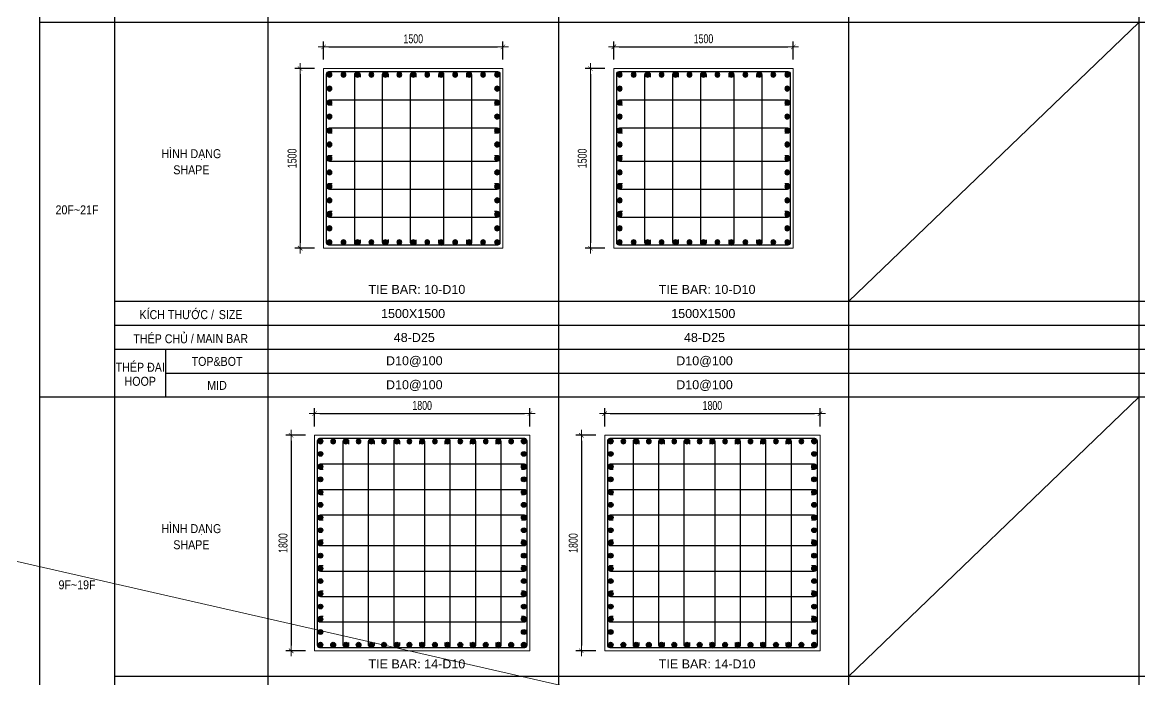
# Model space of a CAD drawing. Header units: millimetres. Extents: x 49323 to 380960, y -6102 to 181761.
# Drawn here: x 356871 to 366211, y 90208 to 95699 of the extents above; entities that cross this region are included whole.
import ezdxf
from ezdxf.enums import TextEntityAlignment as Align

# ---------------------------------------------------------------- set-up
doc = ezdxf.new("R2010")
doc.units = ezdxf.units.MM
doc.linetypes.add('CENTER2', pattern=[1.125, 0.75, -0.125, 0.125, -0.125])
doc.layers.get('Defpoints').update_dxf_attribs({"color": 151, "lineweight": 9})
for name, color, linetype in [('2', 2, 'Continuous'), ('A-ANNO-LEAD', 4, 'Continuous'), ('CEN', 1, 'CENTER2'), ('STL', 3, 'Continuous'), ('TIT1', 3, 'Continuous')]:
    doc.layers.add(name, color=color, linetype=linetype)
for name, color, linetype, lineweight in [('NDC_S_CONTINUOUS', 3, 'Continuous', 20), ('NDC_S_DIM', 1, 'Continuous', 15), ('NDC_S_VN TEXT', 7, 'Continuous', 20)]:
    doc.layers.add(name, color=color, linetype=linetype, lineweight=lineweight)
doc.styles.add('NDC_ARIAL', font='arial.ttf', dxfattribs={"width": 0.85})
doc.styles.add('NDC_DIM', font='', dxfattribs={"width": 0.75})
doc.styles.get('NDC_DIM').set_extended_font_data('Dotum')
doc.dimstyles.new('NDC_dim_30', dxfattribs={"dimscale": 30, "dimtxt": 2.5, "dimasz": 1.5, "dimexe": 1.5, "dimexo": 2.5, "dimgap": 1, "dimtad": 1, "dimdec": 0, "dimzin": 0, "dimdsep": 46, "dimtxsty": 'NDC_DIM', "dimblk": 'DIMMARK', "dimcen": 0.09, "dimdle": 1.2, "dimclrd": 1, "dimclre": 1, "dimclrt": 3, "dimadec": 0, "dimazin": 0, "dimtfac": 1, "dimtdec": 0, "dimtix": 1, "dimtofl": 0, "dimtmove": 0, "dimatfit": 3, "dimfxl": 8, "dimfxlon": 1, "dimtolj": 1, "dimtzin": 0, "dimarcsym": 0})

# ---------------------------------------------------------------- blocks, each defined once
blk = doc.blocks.new('DIMMARK')
at = {"layer": 'NDC_S_DIM', "color": 1}
blk.add_line((-1.5, 0), (1, 0), dxfattribs=at)
at = {"layer": 'NDC_S_DIM', "color": 2, "const_width": 0.1}
blk.add_lwpolyline([(-0.42, -0.42), (0.42, 0.42)], dxfattribs=at)
blk = doc.blocks.new('*D1395')
at = {"layer": 'Defpoints', "color": 0, "ltscale": 40, "transparency": 16777216}
for p in [(361113, 92430.4), (359313, 92248.8), (361113, 92248.8)]:
    blk.add_point(p, dxfattribs=at)
at = {"layer": 'NDC_S_DIM', "color": 1, "lineweight": -2, "ltscale": 40, "transparency": 16777216}
for p, q in [((359313, 92323.8), (359313, 92475.4)), ((361113, 92323.8), (361113, 92475.4)), ((359358, 92430.4), (361068, 92430.4))]:
    blk.add_line(p, q, dxfattribs=at)
at = {"layer": 'NDC_S_DIM', "color": 1, "lineweight": -2, "ltscale": 40, "transparency": 16777216, "xscale": 45, "yscale": 45, "zscale": 45, "rotation": 180}
blk.add_blockref('DIMMARK', (359313, 92430.4), dxfattribs=at)
at = {"layer": 'NDC_S_DIM', "color": 1, "lineweight": -2, "ltscale": 40, "transparency": 16777216, "xscale": 45, "yscale": 45, "zscale": 45}
blk.add_blockref('DIMMARK', (361113, 92430.4), dxfattribs=at)
at = {"layer": 'NDC_S_DIM', "color": 3, "ltscale": 40, "transparency": 16777216, "insert": (360213, 92498), "char_height": 75, "attachment_point": 5, "style": 'NDC_DIM'}
blk.add_mtext('\\A1;1800', dxfattribs=at)
blk = doc.blocks.new('*D1396')
at = {"layer": 'Defpoints', "color": 0, "ltscale": 40, "transparency": 16777216}
for p in [(359313, 92248.8), (359117.6, 90448.8), (359313, 90448.8)]:
    blk.add_point(p, dxfattribs=at)
at = {"layer": 'NDC_S_DIM', "color": 1, "lineweight": -2, "ltscale": 40, "transparency": 16777216}
for p, q in [((359238, 92248.8), (359072.6, 92248.8)), ((359117.6, 92203.8), (359117.6, 90493.8)), ((359238, 90448.8), (359072.6, 90448.8))]:
    blk.add_line(p, q, dxfattribs=at)
at = {"layer": 'NDC_S_DIM', "color": 1, "lineweight": -2, "ltscale": 40, "transparency": 16777216, "xscale": 45, "yscale": 45, "zscale": 45}
for p, rotation in [((359117.6, 92248.8), 90), ((359117.6, 90448.8), 270)]:
    blk.add_blockref('DIMMARK', p, dxfattribs=dict(at, rotation=rotation))
at = {"layer": 'NDC_S_DIM', "color": 3, "ltscale": 40, "transparency": 16777216, "insert": (359050.1, 91348.8), "char_height": 75, "attachment_point": 5, "rotation": 90, "style": 'NDC_DIM'}
blk.add_mtext('\\A1;1800', dxfattribs=at)
blk = doc.blocks.new('8')
at = {"layer": '2'}
blk.add_hatch(color=256, dxfattribs=at).paths.add_polyline_path([(20, 0, 0.386127), (1.9, 19.9), (-1.9, 19.9, 0.386127), (-20, 0, 1)])
blk.add_circle((0, 0), 20, dxfattribs=at)
blk = doc.blocks.new('5')
at = {"layer": 'CEN', "rotation": 180}
blk.add_blockref('8', (0, 0), dxfattribs=at)
blk = doc.blocks.new('*U1389')
at = {"layer": 'STL', "xscale": -1, "rotation": 270}
blk.add_blockref('5', (0, 0), dxfattribs=at)
blk = doc.blocks.new('*U1390')
at = {"layer": 'NDC_S_DIM', "color": 0, "linetype": 'ByBlock', "lineweight": -2, "transparency": 16777216}
for p in [(308694.2, 70751.5), (308800.5, 70751.5), (308906.8, 70751.5), (309013.1, 70751.5), (309119.4, 70751.5), (309225.6, 70751.5), (309331.9, 70751.5), (309438.2, 70751.5), (309544.5, 70751.5), (309650.7, 70751.5), (309757, 70751.5), (309863.3, 70751.5), (309969.6, 70751.5), (310075.9, 70751.5), (310182.1, 70751.5), (310288.4, 70751.5), (310394.7, 70751.5)]:
    blk.add_blockref('*U1389', p, dxfattribs=at)
blk = doc.blocks.new('*U1391')
at = {"layer": 'STL', "xscale": -1, "rotation": 270}
blk.add_blockref('5', (0, 0), dxfattribs=at)
blk = doc.blocks.new('*U1392')
at = {"layer": 'NDC_S_DIM', "color": 0, "linetype": 'ByBlock', "lineweight": -2, "transparency": 16777216}
for p in [(308694.2, 70751.5), (308800.5, 70751.5), (308906.8, 70751.5), (309013.1, 70751.5), (309119.4, 70751.5), (309225.6, 70751.5), (309331.9, 70751.5), (309438.2, 70751.5), (309544.5, 70751.5), (309650.7, 70751.5), (309757, 70751.5), (309863.3, 70751.5), (309969.6, 70751.5), (310075.9, 70751.5), (310182.1, 70751.5), (310288.4, 70751.5), (310394.7, 70751.5)]:
    blk.add_blockref('*U1391', p, dxfattribs=at)
blk = doc.blocks.new('*U1393')
at = {"layer": 'STL', "xscale": -1, "rotation": 270}
blk.add_blockref('5', (0, 0), dxfattribs=at)
blk = doc.blocks.new('*U1394')
at = {"layer": 'NDC_S_DIM', "color": 0, "linetype": 'ByBlock', "lineweight": -2, "transparency": 16777216}
for p in [(308694.2, 70751.5), (308800.5, 70751.5), (308906.8, 70751.5), (309013.1, 70751.5), (309119.4, 70751.5), (309225.6, 70751.5), (309331.9, 70751.5), (309438.2, 70751.5), (309544.5, 70751.5), (309650.7, 70751.5), (309757, 70751.5), (309863.3, 70751.5), (309969.6, 70751.5), (310075.9, 70751.5), (310182.1, 70751.5), (310288.4, 70751.5), (310394.7, 70751.5)]:
    blk.add_blockref('*U1393', p, dxfattribs=at)
blk = doc.blocks.new('*U1387')
at = {"layer": 'STL', "xscale": -1, "rotation": 270}
blk.add_blockref('5', (0, 0), dxfattribs=at)
blk = doc.blocks.new('*U1388')
at = {"layer": 'NDC_S_DIM', "color": 0, "linetype": 'ByBlock', "lineweight": -2, "transparency": 16777216}
for p in [(308694.2, 70751.5), (308800.5, 70751.5), (308906.8, 70751.5), (309013.1, 70751.5), (309119.4, 70751.5), (309225.6, 70751.5), (309331.9, 70751.5), (309438.2, 70751.5), (309544.5, 70751.5), (309650.7, 70751.5), (309757, 70751.5), (309863.3, 70751.5), (309969.6, 70751.5), (310075.9, 70751.5), (310182.1, 70751.5), (310288.4, 70751.5), (310394.7, 70751.5)]:
    blk.add_blockref('*U1387', p, dxfattribs=at)
blk = doc.blocks.new('*D1405')
at = {"layer": 'Defpoints', "color": 0, "ltscale": 40, "transparency": 16777216}
for p in [(360888.6, 95494.2), (359388.6, 95312.6), (360888.6, 95312.6)]:
    blk.add_point(p, dxfattribs=at)
at = {"layer": 'NDC_S_DIM', "color": 1, "lineweight": -2, "ltscale": 40, "transparency": 16777216}
for p, q in [((359388.6, 95387.6), (359388.6, 95539.2)), ((359433.6, 95494.2), (360843.6, 95494.2)), ((360888.6, 95387.6), (360888.6, 95539.2))]:
    blk.add_line(p, q, dxfattribs=at)
at = {"layer": 'NDC_S_DIM', "color": 1, "lineweight": -2, "ltscale": 40, "transparency": 16777216, "xscale": 45, "yscale": 45, "zscale": 45, "rotation": 180}
blk.add_blockref('DIMMARK', (359388.6, 95494.2), dxfattribs=at)
at = {"layer": 'NDC_S_DIM', "color": 1, "lineweight": -2, "ltscale": 40, "transparency": 16777216, "xscale": 45, "yscale": 45, "zscale": 45}
blk.add_blockref('DIMMARK', (360888.6, 95494.2), dxfattribs=at)
at = {"layer": 'NDC_S_DIM', "color": 3, "ltscale": 40, "transparency": 16777216, "insert": (360138.6, 95561.8), "char_height": 75, "attachment_point": 5, "style": 'NDC_DIM'}
blk.add_mtext('\\A1;1500', dxfattribs=at)
blk = doc.blocks.new('*D1406')
at = {"layer": 'Defpoints', "color": 0, "ltscale": 40, "transparency": 16777216}
for p in [(359388.6, 95312.6), (359193.2, 93812.6), (359388.6, 93812.6)]:
    blk.add_point(p, dxfattribs=at)
at = {"layer": 'NDC_S_DIM', "color": 1, "lineweight": -2, "ltscale": 40, "transparency": 16777216}
for p, q in [((359313.6, 95312.6), (359148.2, 95312.6)), ((359193.2, 95267.6), (359193.2, 93857.6)), ((359313.6, 93812.6), (359148.2, 93812.6))]:
    blk.add_line(p, q, dxfattribs=at)
at = {"layer": 'NDC_S_DIM', "color": 1, "lineweight": -2, "ltscale": 40, "transparency": 16777216, "xscale": 45, "yscale": 45, "zscale": 45}
for p, rotation in [((359193.2, 95312.6), 90), ((359193.2, 93812.6), 270)]:
    blk.add_blockref('DIMMARK', p, dxfattribs=dict(at, rotation=rotation))
at = {"layer": 'NDC_S_DIM', "color": 3, "ltscale": 40, "transparency": 16777216, "insert": (359125.7, 94562.6), "char_height": 75, "attachment_point": 5, "rotation": 90, "style": 'NDC_DIM'}
blk.add_mtext('\\A1;1500', dxfattribs=at)
blk = doc.blocks.new('*U1399')
at = {"layer": 'STL', "xscale": -1, "rotation": 270}
blk.add_blockref('5', (0, 0), dxfattribs=at)
blk = doc.blocks.new('*U1400')
at = {"layer": 'NDC_S_DIM', "color": 0, "linetype": 'ByBlock', "lineweight": -2, "transparency": 16777216}
for p in [(306243.8, 76813.8), (306360.5, 76813.8), (306477.2, 76813.8), (306593.9, 76813.8), (306710.6, 76813.8), (306827.3, 76813.8), (306944, 76813.8), (307060.7, 76813.8), (307177.4, 76813.8), (307294.1, 76813.8), (307410.8, 76813.8), (307527.5, 76813.8), (307644.2, 76813.8)]:
    blk.add_blockref('*U1399', p, dxfattribs=at)
blk = doc.blocks.new('*U1401')
at = {"layer": 'STL', "xscale": -1, "rotation": 270}
blk.add_blockref('5', (0, 0), dxfattribs=at)
blk = doc.blocks.new('*U1402')
at = {"layer": 'NDC_S_DIM', "color": 0, "linetype": 'ByBlock', "lineweight": -2, "transparency": 16777216}
for p in [(306243.8, 76813.8), (306360.5, 76813.8), (306477.2, 76813.8), (306593.9, 76813.8), (306710.6, 76813.8), (306827.3, 76813.8), (306944, 76813.8), (307060.7, 76813.8), (307177.4, 76813.8), (307294.1, 76813.8), (307410.8, 76813.8), (307527.5, 76813.8), (307644.2, 76813.8)]:
    blk.add_blockref('*U1401', p, dxfattribs=at)
blk = doc.blocks.new('*U1403')
at = {"layer": 'STL', "xscale": -1, "rotation": 270}
blk.add_blockref('5', (0, 0), dxfattribs=at)
blk = doc.blocks.new('*U1404')
at = {"layer": 'NDC_S_DIM', "color": 0, "linetype": 'ByBlock', "lineweight": -2, "transparency": 16777216}
for p in [(306243.8, 76813.8), (306360.5, 76813.8), (306477.2, 76813.8), (306593.9, 76813.8), (306710.6, 76813.8), (306827.3, 76813.8), (306944, 76813.8), (307060.7, 76813.8), (307177.4, 76813.8), (307294.1, 76813.8), (307410.8, 76813.8), (307527.5, 76813.8), (307644.2, 76813.8)]:
    blk.add_blockref('*U1403', p, dxfattribs=at)
blk = doc.blocks.new('*U1397')
at = {"layer": 'STL', "xscale": -1, "rotation": 270}
blk.add_blockref('5', (0, 0), dxfattribs=at)
blk = doc.blocks.new('*U1398')
at = {"layer": 'NDC_S_DIM', "color": 0, "linetype": 'ByBlock', "lineweight": -2, "transparency": 16777216}
for p in [(306243.8, 76813.8), (306360.5, 76813.8), (306477.2, 76813.8), (306593.9, 76813.8), (306710.6, 76813.8), (306827.3, 76813.8), (306944, 76813.8), (307060.7, 76813.8), (307177.4, 76813.8), (307294.1, 76813.8), (307410.8, 76813.8), (307527.5, 76813.8), (307644.2, 76813.8)]:
    blk.add_blockref('*U1397', p, dxfattribs=at)
blk = doc.blocks.new('*D1473')
at = {"layer": 'Defpoints', "color": 0, "ltscale": 40, "transparency": 16777216}
for p in [(363539.1, 92430.4), (361739.1, 92248.8), (363539.1, 92248.8)]:
    blk.add_point(p, dxfattribs=at)
at = {"layer": 'NDC_S_DIM', "color": 1, "lineweight": -2, "ltscale": 40, "transparency": 16777216}
for p, q in [((361739.1, 92323.8), (361739.1, 92475.4)), ((363539.1, 92323.8), (363539.1, 92475.4)), ((361784.1, 92430.4), (363494.1, 92430.4))]:
    blk.add_line(p, q, dxfattribs=at)
at = {"layer": 'NDC_S_DIM', "color": 1, "lineweight": -2, "ltscale": 40, "transparency": 16777216, "xscale": 45, "yscale": 45, "zscale": 45, "rotation": 180}
blk.add_blockref('DIMMARK', (361739.1, 92430.4), dxfattribs=at)
at = {"layer": 'NDC_S_DIM', "color": 1, "lineweight": -2, "ltscale": 40, "transparency": 16777216, "xscale": 45, "yscale": 45, "zscale": 45}
blk.add_blockref('DIMMARK', (363539.1, 92430.4), dxfattribs=at)
at = {"layer": 'NDC_S_DIM', "color": 3, "ltscale": 40, "transparency": 16777216, "insert": (362639.1, 92498), "char_height": 75, "attachment_point": 5, "style": 'NDC_DIM'}
blk.add_mtext('\\A1;1800', dxfattribs=at)
blk = doc.blocks.new('*D1474')
at = {"layer": 'Defpoints', "color": 0, "ltscale": 40, "transparency": 16777216}
for p in [(361739.1, 92248.8), (361543.7, 90448.8), (361739.1, 90448.8)]:
    blk.add_point(p, dxfattribs=at)
at = {"layer": 'NDC_S_DIM', "color": 1, "lineweight": -2, "ltscale": 40, "transparency": 16777216}
for p, q in [((361664.1, 92248.8), (361498.7, 92248.8)), ((361543.7, 92203.8), (361543.7, 90493.8)), ((361664.1, 90448.8), (361498.7, 90448.8))]:
    blk.add_line(p, q, dxfattribs=at)
at = {"layer": 'NDC_S_DIM', "color": 1, "lineweight": -2, "ltscale": 40, "transparency": 16777216, "xscale": 45, "yscale": 45, "zscale": 45}
for p, rotation in [((361543.7, 92248.8), 90), ((361543.7, 90448.8), 270)]:
    blk.add_blockref('DIMMARK', p, dxfattribs=dict(at, rotation=rotation))
at = {"layer": 'NDC_S_DIM', "color": 3, "ltscale": 40, "transparency": 16777216, "insert": (361476.2, 91348.8), "char_height": 75, "attachment_point": 5, "rotation": 90, "style": 'NDC_DIM'}
blk.add_mtext('\\A1;1800', dxfattribs=at)
blk = doc.blocks.new('*U1461')
at = {"layer": 'STL', "xscale": -1, "rotation": 270}
blk.add_blockref('5', (0, 0), dxfattribs=at)
blk = doc.blocks.new('*U1462')
at = {"layer": 'NDC_S_DIM', "color": 0, "linetype": 'ByBlock', "lineweight": -2, "transparency": 16777216}
for p in [(308694.2, 70751.5), (308800.5, 70751.5), (308906.8, 70751.5), (309013.1, 70751.5), (309119.4, 70751.5), (309225.6, 70751.5), (309331.9, 70751.5), (309438.2, 70751.5), (309544.5, 70751.5), (309650.7, 70751.5), (309757, 70751.5), (309863.3, 70751.5), (309969.6, 70751.5), (310075.9, 70751.5), (310182.1, 70751.5), (310288.4, 70751.5), (310394.7, 70751.5)]:
    blk.add_blockref('*U1461', p, dxfattribs=at)
blk = doc.blocks.new('*U1463')
at = {"layer": 'STL', "xscale": -1, "rotation": 270}
blk.add_blockref('5', (0, 0), dxfattribs=at)
blk = doc.blocks.new('*U1464')
at = {"layer": 'NDC_S_DIM', "color": 0, "linetype": 'ByBlock', "lineweight": -2, "transparency": 16777216}
for p in [(308694.2, 70751.5), (308800.5, 70751.5), (308906.8, 70751.5), (309013.1, 70751.5), (309119.4, 70751.5), (309225.6, 70751.5), (309331.9, 70751.5), (309438.2, 70751.5), (309544.5, 70751.5), (309650.7, 70751.5), (309757, 70751.5), (309863.3, 70751.5), (309969.6, 70751.5), (310075.9, 70751.5), (310182.1, 70751.5), (310288.4, 70751.5), (310394.7, 70751.5)]:
    blk.add_blockref('*U1463', p, dxfattribs=at)
blk = doc.blocks.new('*U1427')
at = {"layer": 'STL', "xscale": -1, "rotation": 270}
blk.add_blockref('5', (0, 0), dxfattribs=at)
blk = doc.blocks.new('*U1428')
at = {"layer": 'NDC_S_DIM', "color": 0, "linetype": 'ByBlock', "lineweight": -2, "transparency": 16777216}
for p in [(308694.2, 70751.5), (308800.5, 70751.5), (308906.8, 70751.5), (309013.1, 70751.5), (309119.4, 70751.5), (309225.6, 70751.5), (309331.9, 70751.5), (309438.2, 70751.5), (309544.5, 70751.5), (309650.7, 70751.5), (309757, 70751.5), (309863.3, 70751.5), (309969.6, 70751.5), (310075.9, 70751.5), (310182.1, 70751.5), (310288.4, 70751.5), (310394.7, 70751.5)]:
    blk.add_blockref('*U1427', p, dxfattribs=at)
blk = doc.blocks.new('*U1459')
at = {"layer": 'STL', "xscale": -1, "rotation": 270}
blk.add_blockref('5', (0, 0), dxfattribs=at)
blk = doc.blocks.new('*U1460')
at = {"layer": 'NDC_S_DIM', "color": 0, "linetype": 'ByBlock', "lineweight": -2, "transparency": 16777216}
for p in [(308694.2, 70751.5), (308800.5, 70751.5), (308906.8, 70751.5), (309013.1, 70751.5), (309119.4, 70751.5), (309225.6, 70751.5), (309331.9, 70751.5), (309438.2, 70751.5), (309544.5, 70751.5), (309650.7, 70751.5), (309757, 70751.5), (309863.3, 70751.5), (309969.6, 70751.5), (310075.9, 70751.5), (310182.1, 70751.5), (310288.4, 70751.5), (310394.7, 70751.5)]:
    blk.add_blockref('*U1459', p, dxfattribs=at)
blk = doc.blocks.new('*D1467')
at = {"layer": 'Defpoints', "color": 0, "ltscale": 40, "transparency": 16777216}
for p in [(363314.7, 95494.2), (361814.7, 95312.6), (363314.7, 95312.6)]:
    blk.add_point(p, dxfattribs=at)
at = {"layer": 'NDC_S_DIM', "color": 1, "lineweight": -2, "ltscale": 40, "transparency": 16777216}
for p, q in [((361814.7, 95387.6), (361814.7, 95539.2)), ((361859.7, 95494.2), (363269.7, 95494.2)), ((363314.7, 95387.6), (363314.7, 95539.2))]:
    blk.add_line(p, q, dxfattribs=at)
at = {"layer": 'NDC_S_DIM', "color": 1, "lineweight": -2, "ltscale": 40, "transparency": 16777216, "xscale": 45, "yscale": 45, "zscale": 45, "rotation": 180}
blk.add_blockref('DIMMARK', (361814.7, 95494.2), dxfattribs=at)
at = {"layer": 'NDC_S_DIM', "color": 1, "lineweight": -2, "ltscale": 40, "transparency": 16777216, "xscale": 45, "yscale": 45, "zscale": 45}
blk.add_blockref('DIMMARK', (363314.7, 95494.2), dxfattribs=at)
at = {"layer": 'NDC_S_DIM', "color": 3, "ltscale": 40, "transparency": 16777216, "insert": (362564.7, 95561.8), "char_height": 75, "attachment_point": 5, "style": 'NDC_DIM'}
blk.add_mtext('\\A1;1500', dxfattribs=at)
blk = doc.blocks.new('*D1468')
at = {"layer": 'Defpoints', "color": 0, "ltscale": 40, "transparency": 16777216}
for p in [(361814.7, 95312.6), (361619.3, 93812.6), (361814.7, 93812.6)]:
    blk.add_point(p, dxfattribs=at)
at = {"layer": 'NDC_S_DIM', "color": 1, "lineweight": -2, "ltscale": 40, "transparency": 16777216}
for p, q in [((361739.7, 95312.6), (361574.3, 95312.6)), ((361619.3, 95267.6), (361619.3, 93857.6)), ((361739.7, 93812.6), (361574.3, 93812.6))]:
    blk.add_line(p, q, dxfattribs=at)
at = {"layer": 'NDC_S_DIM', "color": 1, "lineweight": -2, "ltscale": 40, "transparency": 16777216, "xscale": 45, "yscale": 45, "zscale": 45}
for p, rotation in [((361619.3, 95312.6), 90), ((361619.3, 93812.6), 270)]:
    blk.add_blockref('DIMMARK', p, dxfattribs=dict(at, rotation=rotation))
at = {"layer": 'NDC_S_DIM', "color": 3, "ltscale": 40, "transparency": 16777216, "insert": (361551.8, 94562.6), "char_height": 75, "attachment_point": 5, "rotation": 90, "style": 'NDC_DIM'}
blk.add_mtext('\\A1;1500', dxfattribs=at)
blk = doc.blocks.new('*U1447')
at = {"layer": 'STL', "xscale": -1, "rotation": 270}
blk.add_blockref('5', (0, 0), dxfattribs=at)
blk = doc.blocks.new('*U1448')
at = {"layer": 'NDC_S_DIM', "color": 0, "linetype": 'ByBlock', "lineweight": -2, "transparency": 16777216}
for p in [(306243.8, 76813.8), (306360.5, 76813.8), (306477.2, 76813.8), (306593.9, 76813.8), (306710.6, 76813.8), (306827.3, 76813.8), (306944, 76813.8), (307060.7, 76813.8), (307177.4, 76813.8), (307294.1, 76813.8), (307410.8, 76813.8), (307527.5, 76813.8), (307644.2, 76813.8)]:
    blk.add_blockref('*U1447', p, dxfattribs=at)
blk = doc.blocks.new('*U1449')
at = {"layer": 'STL', "xscale": -1, "rotation": 270}
blk.add_blockref('5', (0, 0), dxfattribs=at)
blk = doc.blocks.new('*U1450')
at = {"layer": 'NDC_S_DIM', "color": 0, "linetype": 'ByBlock', "lineweight": -2, "transparency": 16777216}
for p in [(306243.8, 76813.8), (306360.5, 76813.8), (306477.2, 76813.8), (306593.9, 76813.8), (306710.6, 76813.8), (306827.3, 76813.8), (306944, 76813.8), (307060.7, 76813.8), (307177.4, 76813.8), (307294.1, 76813.8), (307410.8, 76813.8), (307527.5, 76813.8), (307644.2, 76813.8)]:
    blk.add_blockref('*U1449', p, dxfattribs=at)
blk = doc.blocks.new('*U1451')
at = {"layer": 'STL', "xscale": -1, "rotation": 270}
blk.add_blockref('5', (0, 0), dxfattribs=at)
blk = doc.blocks.new('*U1452')
at = {"layer": 'NDC_S_DIM', "color": 0, "linetype": 'ByBlock', "lineweight": -2, "transparency": 16777216}
for p in [(306243.8, 76813.8), (306360.5, 76813.8), (306477.2, 76813.8), (306593.9, 76813.8), (306710.6, 76813.8), (306827.3, 76813.8), (306944, 76813.8), (307060.7, 76813.8), (307177.4, 76813.8), (307294.1, 76813.8), (307410.8, 76813.8), (307527.5, 76813.8), (307644.2, 76813.8)]:
    blk.add_blockref('*U1451', p, dxfattribs=at)
blk = doc.blocks.new('*U1445')
at = {"layer": 'STL', "xscale": -1, "rotation": 270}
blk.add_blockref('5', (0, 0), dxfattribs=at)
blk = doc.blocks.new('*U1446')
at = {"layer": 'NDC_S_DIM', "color": 0, "linetype": 'ByBlock', "lineweight": -2, "transparency": 16777216}
for p in [(306243.8, 76813.8), (306360.5, 76813.8), (306477.2, 76813.8), (306593.9, 76813.8), (306710.6, 76813.8), (306827.3, 76813.8), (306944, 76813.8), (307060.7, 76813.8), (307177.4, 76813.8), (307294.1, 76813.8), (307410.8, 76813.8), (307527.5, 76813.8), (307644.2, 76813.8)]:
    blk.add_blockref('*U1445', p, dxfattribs=at)

msp = doc.modelspace()

# ---------------------------------------------------------------- linework, layer by layer
at = {"layer": '2', "lineweight": -2, "ltscale": 1000}
for points in [[(360863.6, 95267.6), (360863.6, 93857.6, -0.414214), (360843.6, 93837.6), (359433.6, 93837.6, -0.414214), (359413.6, 93857.6), (359413.6, 95267.6, -0.414214), (359433.6, 95287.6), (360843.6, 95287.6, -0.414214)], [(363289.7, 95267.6), (363289.7, 93857.6, -0.414214), (363269.7, 93837.6), (361859.7, 93837.6, -0.414214), (361839.7, 93857.6), (361839.7, 95267.6, -0.414214), (361859.7, 95287.6), (363269.7, 95287.6, -0.414214)], [(361088, 92203.8), (361088, 90493.8, -0.414214), (361068, 90473.8), (359358, 90473.8, -0.414214), (359338, 90493.8), (359338, 92203.8, -0.414214), (359358, 92223.8), (361068, 92223.8, -0.414214)], [(363514.1, 92203.8), (363514.1, 90493.8, -0.414214), (363494.1, 90473.8), (361784.1, 90473.8, -0.414214), (361764.1, 90493.8), (361764.1, 92203.8, -0.414214), (361784.1, 92223.8), (363494.1, 92223.8, -0.414214)]]:
    msp.add_lwpolyline(points, format="xyb", close=True, dxfattribs=at)
at = {"layer": '2'}
for points in [[(359694.3, 93882.3), (359694.3, 93860.1, -1), (359649.3, 93860.1), (359649.3, 95262.1, -1), (359694.3, 95262.1), (359694.3, 95240)], [(359927.7, 93883.8), (359927.7, 93861.6, -1), (359882.7, 93861.6), (359882.7, 95263.6, -1), (359927.7, 95263.6), (359927.7, 95241.5)], [(360161.1, 93882.3), (360161.1, 93860.1, -1), (360116.1, 93860.1), (360116.1, 95262.1, -1), (360161.1, 95262.1), (360161.1, 95240)], [(360349.5, 93882.3), (360349.5, 93860.1, 1), (360394.5, 93860.1), (360394.5, 95262.1, 1), (360349.5, 95262.1), (360349.5, 95240)], [(360582.9, 93882.3), (360582.9, 93860.1, 1), (360627.9, 93860.1), (360627.9, 95262.1, 1), (360582.9, 95262.1), (360582.9, 95240)], [(362120.4, 93882.3), (362120.4, 93860.1, -1), (362075.4, 93860.1), (362075.4, 95262.1, -1), (362120.4, 95262.1), (362120.4, 95240)], [(362353.8, 93883.8), (362353.8, 93861.6, -1), (362308.8, 93861.6), (362308.8, 95263.6, -1), (362353.8, 95263.6), (362353.8, 95241.5)], [(362587.2, 93882.3), (362587.2, 93860.1, -1), (362542.2, 93860.1), (362542.2, 95262.1, -1), (362587.2, 95262.1), (362587.2, 95240)], [(362775.6, 93882.3), (362775.6, 93860.1, 1), (362820.6, 93860.1), (362820.6, 95262.1, 1), (362775.6, 95262.1), (362775.6, 95240)], [(363009, 93882.3), (363009, 93860.1, 1), (363054, 93860.1), (363054, 95262.1, 1), (363009, 95262.1), (363009, 95240)], [(359460.5, 95006.2), (359438.4, 95006.2, -1), (359438.4, 95051.2), (360840.4, 95051.2, -1), (360840.4, 95006.2), (360818.3, 95006.2)], [(361886.6, 95006.2), (361864.5, 95006.2, -1), (361864.5, 95051.2), (363266.5, 95051.2, -1), (363266.5, 95006.2), (363244.4, 95006.2)], [(359460.5, 94772.8), (359438.4, 94772.8, -1), (359438.4, 94817.8), (360840.4, 94817.8, -1), (360840.4, 94772.8), (360818.3, 94772.8)], [(361886.6, 94772.8), (361864.5, 94772.8, -1), (361864.5, 94817.8), (363266.5, 94817.8, -1), (363266.5, 94772.8), (363244.4, 94772.8)], [(359460.5, 94584.4), (359438.4, 94584.4, 1), (359438.4, 94539.4), (360840.4, 94539.4, 1), (360840.4, 94584.4), (360818.3, 94584.4)], [(361886.6, 94584.4), (361864.5, 94584.4, 1), (361864.5, 94539.4), (363266.5, 94539.4, 1), (363266.5, 94584.4), (363244.4, 94584.4)], [(359460.5, 94351), (359438.4, 94351, 1), (359438.4, 94306), (360840.4, 94306, 1), (360840.4, 94351), (360818.3, 94351)], [(361886.6, 94351), (361864.5, 94351, 1), (361864.5, 94306), (363266.5, 94306, 1), (363266.5, 94351), (363244.4, 94351)], [(359460.5, 94117.6), (359438.4, 94117.6, 1), (359438.4, 94072.6), (360840.4, 94072.6, 1), (360840.4, 94117.6), (360818.3, 94117.6)], [(361886.6, 94117.6), (361864.5, 94117.6, 1), (361864.5, 94072.6), (363266.5, 94072.6, 1), (363266.5, 94117.6), (363244.4, 94117.6)], [(359597.8, 90518.5), (359597.8, 90496.3, -1), (359552.8, 90496.3), (359552.8, 92198.3, -1), (359597.8, 92198.3), (359597.8, 92176.2)], [(359810.4, 90518.5), (359810.4, 90496.3, -1), (359765.4, 90496.3), (359765.4, 92198.3, -1), (359810.4, 92198.3), (359810.4, 92176.2)], [(360022.9, 90518.5), (360022.9, 90496.3, -1), (359977.9, 90496.3), (359977.9, 92198.3, -1), (360022.9, 92198.3), (360022.9, 92176.2)], [(360190.5, 90518.5), (360190.5, 90496.3, 1), (360235.5, 90496.3), (360235.5, 92198.3, 1), (360190.5, 92198.3), (360190.5, 92176.2)], [(360403, 90518.5), (360403, 90496.3, 1), (360448.1, 90496.3), (360448.1, 92198.3, 1), (360403, 92198.3), (360403, 92176.2)], [(360615.6, 90518.5), (360615.6, 90496.3, 1), (360660.6, 90496.3), (360660.6, 92198.3, 1), (360615.6, 92198.3), (360615.6, 92176.2)], [(360828.1, 90518.5), (360828.1, 90496.3, 1), (360873.2, 90496.3), (360873.2, 92198.3, 1), (360828.1, 92198.3), (360828.1, 92176.2)], [(362023.9, 90518.5), (362023.9, 90496.3, -1), (361978.9, 90496.3), (361978.9, 92198.3, -1), (362023.9, 92198.3), (362023.9, 92176.2)], [(362236.5, 90518.5), (362236.5, 90496.3, -1), (362191.5, 90496.3), (362191.5, 92198.3, -1), (362236.5, 92198.3), (362236.5, 92176.2)], [(362449, 90518.5), (362449, 90496.3, -1), (362404, 90496.3), (362404, 92198.3, -1), (362449, 92198.3), (362449, 92176.2)], [(362616.6, 90518.5), (362616.6, 90496.3, 1), (362661.6, 90496.3), (362661.6, 92198.3, 1), (362616.6, 92198.3), (362616.6, 92176.2)], [(362829.1, 90518.5), (362829.1, 90496.3, 1), (362874.1, 90496.3), (362874.1, 92198.3, 1), (362829.1, 92198.3), (362829.1, 92176.2)], [(363041.7, 90518.5), (363041.7, 90496.3, 1), (363086.7, 90496.3), (363086.7, 92198.3, 1), (363041.7, 92198.3), (363041.7, 92176.2)], [(363254.2, 90518.5), (363254.2, 90496.3, 1), (363299.3, 90496.3), (363299.3, 92198.3, 1), (363254.2, 92198.3), (363254.2, 92176.2)], [(359384.9, 91964.7), (359362.8, 91964.7, -1), (359362.8, 92009.7), (361064.8, 92009.7, -1), (361064.8, 91964.7), (361042.7, 91964.7)], [(361811, 91964.7), (361788.8, 91964.7, -1), (361788.8, 92009.7), (363490.9, 92009.7, -1), (363490.9, 91964.7), (363468.8, 91964.7)], [(359384.9, 91752.2), (359362.8, 91752.2, -1), (359362.8, 91797.2), (361064.8, 91797.2, -1), (361064.8, 91752.2), (361042.7, 91752.2)], [(361811, 91752.2), (361788.8, 91752.2, -1), (361788.8, 91797.2), (363490.9, 91797.2, -1), (363490.9, 91752.2), (363468.8, 91752.2)], [(359384.9, 91539.6), (359362.8, 91539.6, -1), (359362.8, 91584.6), (361064.8, 91584.6, -1), (361064.8, 91539.6), (361042.7, 91539.6)], [(361811, 91539.6), (361788.8, 91539.6, -1), (361788.8, 91584.6), (363490.9, 91584.6, -1), (363490.9, 91539.6), (363468.8, 91539.6)], [(359384.9, 91372.1), (359362.8, 91372.1, 1), (359362.8, 91327), (361064.8, 91327, 1), (361064.8, 91372.1), (361042.7, 91372.1)], [(361811, 91372.1), (361788.8, 91372.1, 1), (361788.8, 91327), (363490.9, 91327, 1), (363490.9, 91372.1), (363468.8, 91372.1)], [(359384.9, 91159.5), (359362.8, 91159.5, 1), (359362.8, 91114.5), (361064.8, 91114.5, 1), (361064.8, 91159.5), (361042.7, 91159.5)], [(361811, 91159.5), (361788.8, 91159.5, 1), (361788.8, 91114.5), (363490.9, 91114.5, 1), (363490.9, 91159.5), (363468.8, 91159.5)], [(359384.9, 90946.9), (359362.8, 90946.9, 1), (359362.8, 90901.9), (361064.8, 90901.9, 1), (361064.8, 90946.9), (361042.7, 90946.9)], [(361811, 90946.9), (361788.8, 90946.9, 1), (361788.8, 90901.9), (363490.9, 90901.9, 1), (363490.9, 90946.9), (363468.8, 90946.9)], [(359384.9, 90734.4), (359362.8, 90734.4, 1), (359362.8, 90689.4), (361064.8, 90689.4, 1), (361064.8, 90734.4), (361042.7, 90734.4)], [(361811, 90734.4), (361788.8, 90734.4, 1), (361788.8, 90689.4), (363490.9, 90689.4, 1), (363490.9, 90734.4), (363468.8, 90734.4)]]:
    msp.add_lwpolyline(points, format="xyb", dxfattribs=at)
at = {"layer": 'A-ANNO-LEAD'}
msp.add_lwpolyline([(357013.7, 86304.5), (378348.7, 86291.4), (378348.7, 102911.4), (357013.7, 102924.5)], close=True, dxfattribs=at)
at = {"layer": 'Defpoints', "ltscale": 40}
msp.add_line((302635, 103524.5), (380959.6, 85704.5), dxfattribs=at)
at = {"layer": 'NDC_S_CONTINUOUS', "ltscale": 70}
for points in [[(360888.6, 95312.6), (360888.6, 93812.6), (359388.6, 93812.6), (359388.6, 95312.6), (360888.6, 95312.6)], [(363314.7, 95312.6), (363314.7, 93812.6), (361814.7, 93812.6), (361814.7, 95312.6), (363314.7, 95312.6)], [(361113, 92248.8), (361113, 90448.8), (359313, 90448.8), (359313, 92248.8), (361113, 92248.8)], [(363539.1, 92248.8), (363539.1, 90448.8), (361739.1, 90448.8), (361739.1, 92248.8), (363539.1, 92248.8)]]:
    msp.add_lwpolyline(points, dxfattribs=at)
at = {"layer": 'TIT1'}
for p, q in [((357641.6, 102204.5), (357641.6, 86304.5)), ((358925.5, 86304.5), (358925.6, 102204.5)), ((361351.6, 102204.5), (361351.6, 86304.5)), ((363777.7, 102204.5), (363777.7, 86304.5)), ((366203.8, 102204.5), (366203.8, 86304.5)), ((378348.7, 95699.1), (357013.7, 95699.1)), ((378348.7, 92566.4), (357013.7, 92566.4))]:
    msp.add_line(p, q, dxfattribs=at)
at = {"layer": 'TIT1', "color": 8}
for p, q in [((378348.7, 93366.4), (357641.6, 93366.4)), ((378348.7, 93166.4), (357641.6, 93166.4)), ((378348.7, 92966.4), (357641.6, 92966.4)), ((358070.8, 92566.4), (358070.8, 92966.4)), ((378348.7, 92766.4), (358070.8, 92766.4)), ((378348.7, 90233.7), (357641.6, 90233.7))]:
    msp.add_line(p, q, dxfattribs=at)
for points in [[(366203.8, 95699.1), (363777.7, 93366.4)], [(366203.8, 92566.4), (363777.7, 90233.7)]]:
    msp.add_lwpolyline(points, dxfattribs=at)

# ---------------------------------------------------------------- block references
at = {"layer": 'NDC_S_DIM'}
for name, p in [('*U1400', (53194.6, 18448.3)), ('*U1448', (55620.7, 18448.3)), ('*U1402', (53194.6, 17047.9)), ('*U1450', (55620.7, 17047.9)), ('*U1390', (50668.5, 21446.8)), ('*U1462', (53094.6, 21446.8))]:
    msp.add_blockref(name, p, dxfattribs=at)
at = {"layer": 'NDC_S_DIM', "rotation": 90}
for name, p in [('*U1404', (436252.2, -212382.1)), ('*U1398', (437652.6, -212382.1)), ('*U1452', (438678.3, -212382.1)), ('*U1446', (440078.7, -212382.1))]:
    msp.add_blockref(name, p, dxfattribs=at)
at = {"layer": 'NDC_S_DIM', "xscale": -1}
for name, p, rotation in [('*U1394', (288611.2, -218194.9), 270), ('*U1388', (290311.7, -218194.9), 270), ('*U1428', (291037.3, -218194.9), 270), ('*U1460', (292737.8, -218194.9), 270), ('*U1392', (50668.5, 161250.9), 180), ('*U1464', (53094.6, 161250.9), 180)]:
    msp.add_blockref(name, p, dxfattribs=dict(at, rotation=rotation))

# ---------------------------------------------------------------- texts
at = {"layer": 'NDC_S_VN TEXT', "style": 'NDC_ARIAL', "width": 0.85}
for s, p in [('HÌNH DẠNG', (358283.6, 94603.5)), ('KÍCH THƯỚC /', (358161.2, 93266.4)), ('THÉP CHỦ /', (358051.1, 93066.4)), ('THÉP ĐAI', (357856.3, 92827.5)), ('HÌNH DẠNG', (358283.6, 91470.8))]:
    msp.add_text(s, height=75, dxfattribs=at).set_placement(p, align=Align.MIDDLE)
at = {"layer": 'TIT1', "style": 'NDC_ARIAL', "width": 0.85}
for s, p in [('SHAPE', (358283.6, 94467.2)), ('20F~21F', (357327.7, 94132.8)), ('SIZE', (358611.7, 93257.6)), ('MAIN BAR', (358542, 93057.6)), ('TOP&BOT', (358498.2, 92866.4)), ('HOOP', (357856.3, 92700.2)), ('MID', (358498.2, 92666.4)), ('SHAPE', (358283.6, 91334.5)), ('9F~19F', (357327.7, 91000.1))]:
    msp.add_text(s, height=75, dxfattribs=at).set_placement(p, align=Align.MIDDLE)
at = {"layer": 'TIT1', "style": 'NDC_ARIAL'}
for s, p in [('TIE BAR: 10-D10', (360168.9, 93468.2)), ('TIE BAR: 10-D10', (362595, 93468.2)), ('1500X1500', (360137.1, 93266.3)), ('1500X1500', (362563.2, 93266.3)), ('48-D25', (360147.1, 93066.3)), ('48-D25', (362573.2, 93066.3)), ('D10@100', (360147.1, 92866.3)), ('D10@100', (362573.2, 92866.3)), ('D10@100', (360147.1, 92666.3)), ('D10@100', (362573.2, 92666.3)), ('TIE BAR: 14-D10', (360168.9, 90339)), ('TIE BAR: 14-D10', (362595, 90339))]:
    msp.add_text(s, height=75, dxfattribs=at).set_placement(p, align=Align.MIDDLE)

# ---------------------------------------------------------------- dimensions: what is measured, and where the dimension line sits
at = {"layer": 'NDC_S_DIM', "ltscale": 40}
for base, p1, p2, picture, middle in [((360888.6, 95494.2), (359388.6, 95312.6), (360888.6, 95312.6), '*D1405', (360138.6, 95561.8)), ((363314.7, 95494.2), (361814.7, 95312.6), (363314.7, 95312.6), '*D1467', (362564.7, 95561.8)), ((361113, 92430.4), (359313, 92248.8), (361113, 92248.8), '*D1395', (360213, 92498)), ((363539.1, 92430.4), (361739.1, 92248.8), (363539.1, 92248.8), '*D1473', (362639.1, 92498))]:
    dim = msp.add_linear_dim(base=base, p1=p1, p2=p2, dimstyle='NDC_dim_30', dxfattribs=at)
    dim.commit()
    dim.dimension.update_dxf_attribs({"geometry": picture, "text_midpoint": middle})
for base, p1, p2, picture, middle in [((359193.2, 93812.6), (359388.6, 95312.6), (359388.6, 93812.6), '*D1406', (359125.7, 94562.6)), ((361619.3, 93812.6), (361814.7, 95312.6), (361814.7, 93812.6), '*D1468', (361551.8, 94562.6)), ((359117.6, 90448.8), (359313, 92248.8), (359313, 90448.8), '*D1396', (359050.1, 91348.8)), ((361543.7, 90448.8), (361739.1, 92248.8), (361739.1, 90448.8), '*D1474', (361476.2, 91348.8))]:
    dim = msp.add_linear_dim(base=base, p1=p1, p2=p2, angle=90, dimstyle='NDC_dim_30', dxfattribs=at)
    dim.commit()
    dim.dimension.update_dxf_attribs({"geometry": picture, "text_midpoint": middle})

doc.saveas('drawing.dxf')
